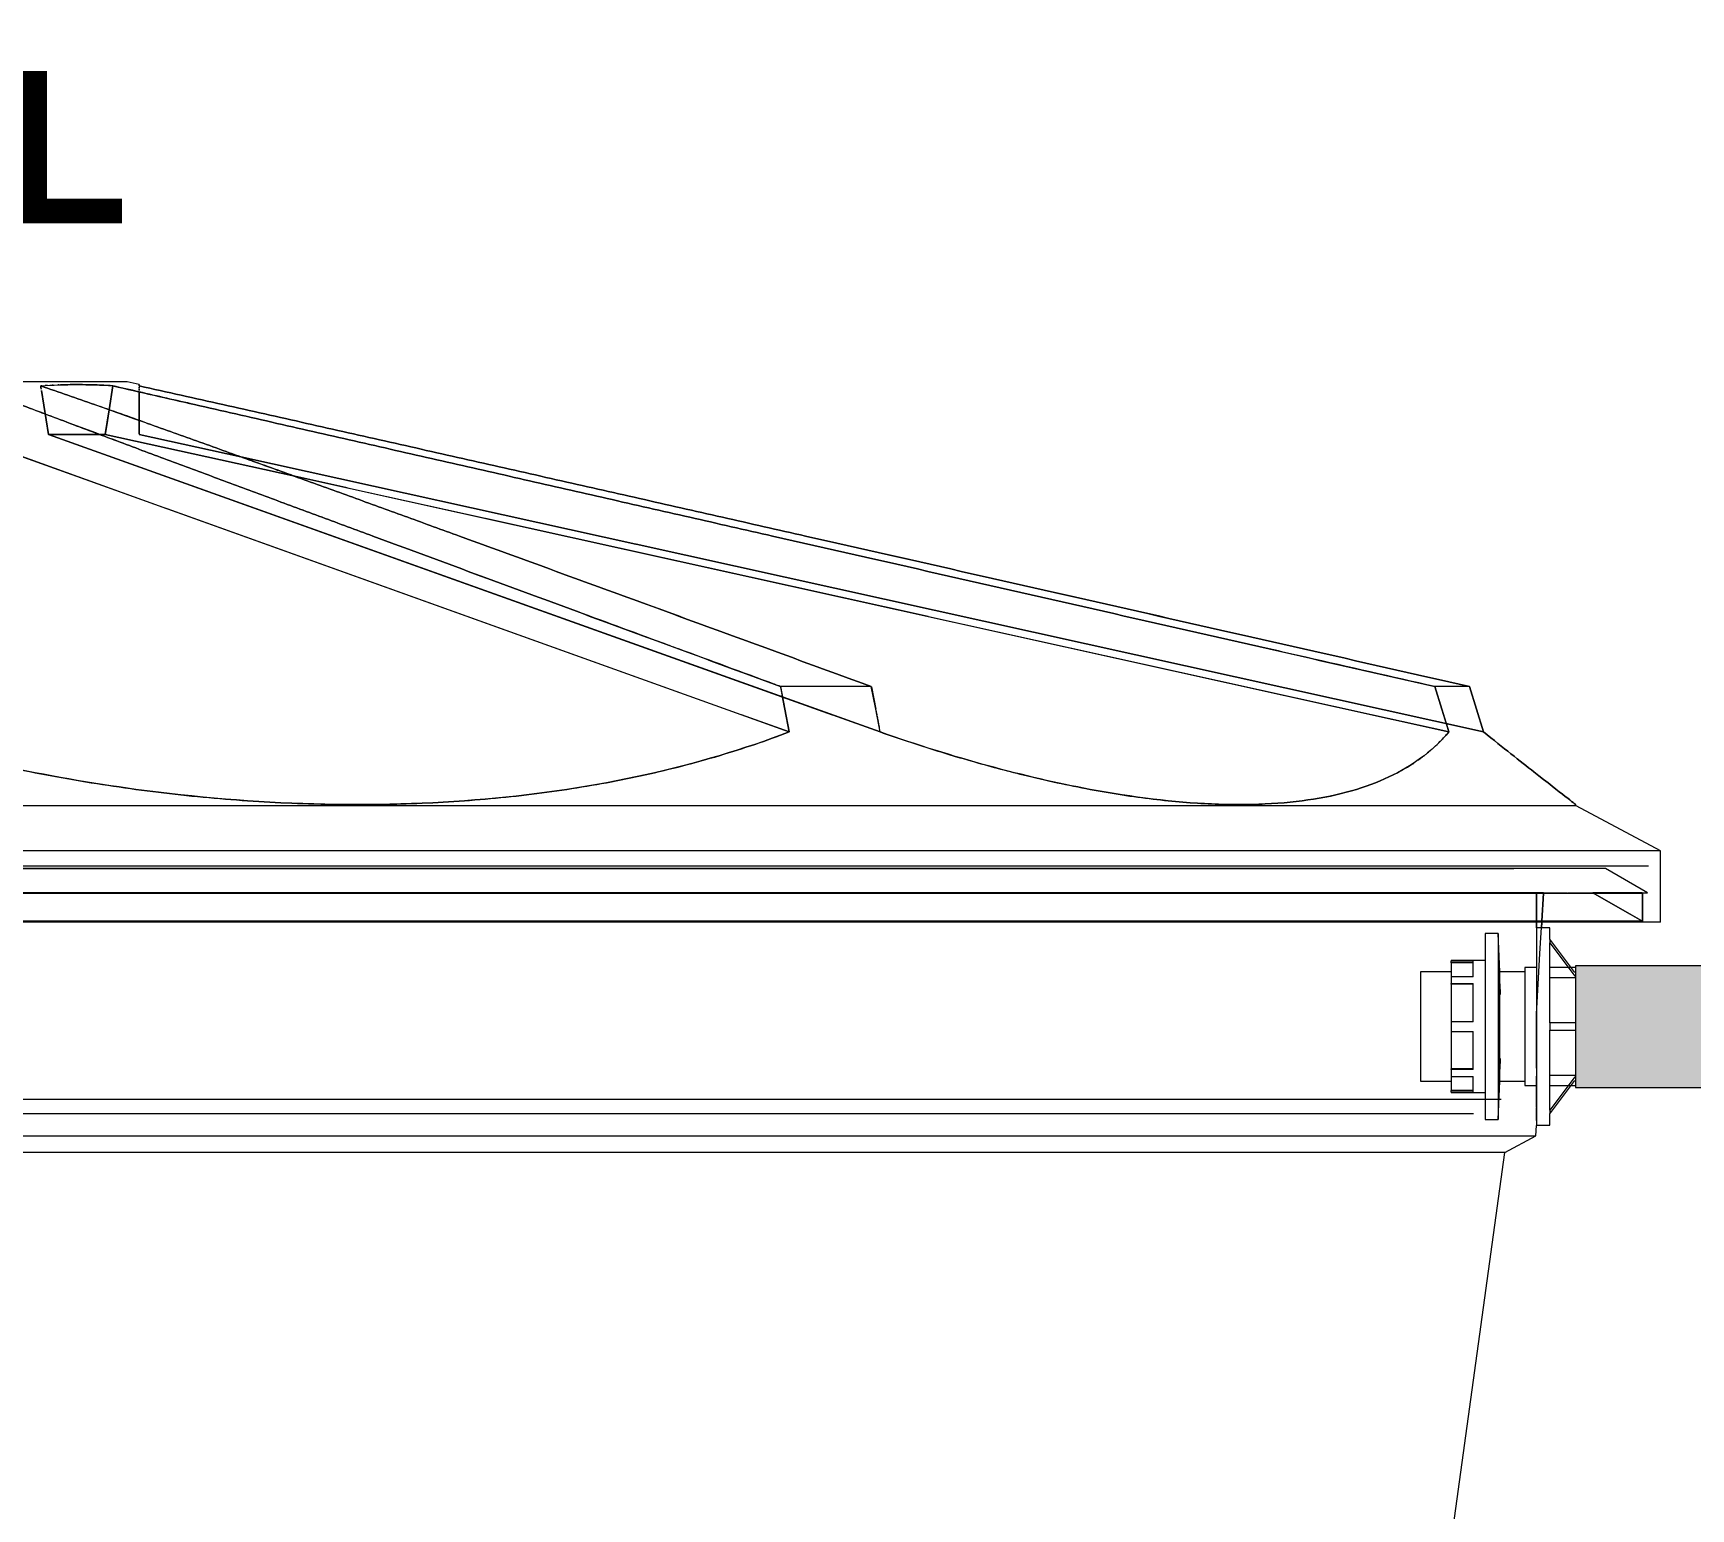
# Model space of a CAD drawing. Header units: metres. Extents: x -0.9 to 62, y -37.3 to 60.
# Drawn here: x 25.833 to 26.515, y 4.307 to 4.913 of the extents above; entities that cross this region are included whole.
import ezdxf

# ---------------------------------------------------------------- set-up
doc = ezdxf.new("R2010")
doc.units = ezdxf.units.M
for name, color, linetype, lineweight in [('G-ANNO-TEXT', 7, 'Continuous', 5), ('P-PIPE', 7, 'Continuous', 5), ('P-SANR-FIXT', 7, 'Continuous', 5)]:
    doc.layers.add(name, color=color, linetype=linetype, lineweight=lineweight)
doc.styles.add('Century Gothic_B_1', font='GOTHICB.TTF', dxfattribs={"height": 0.0625})

# ---------------------------------------------------------------- blocks, each defined once
blk = doc.blocks.new('Caixa d_água de polietileno 1000 a 5000 Litros - Fortlev - 1000 L-3723394-DD')
at = {"layer": 'P-SANR-FIXT', "color": 8, "true_color": 0x808080}
for p, q in [((44.21508, 4.77), (43.95651, 4.77)), ((44.17899, 4.77), (44.17811, 4.77)), ((44.17987, 4.77), (44.17943, 4.77)), ((44.18244, 4.77), (44.18074, 4.77)), ((44.18772, 4.77), (44.18286, 4.77)), ((44.19469, 4.77), (44.18811, 4.77)), ((44.19636, 4.77), (44.19503, 4.77)), ((44.19702, 4.77), (44.19669, 4.77)), ((44.19891, 4.77), (44.19766, 4.77)), ((44.19952, 4.77), (44.19921, 4.77)), ((44.20041, 4.77), (44.19982, 4.77)), ((44.20774, 4.75852), (44.2093, 4.76841)), ((44.21508, 4.77), (44.21284, 4.77)), ((44.22008, 4.76892), (44.21508, 4.77)), ((44.14625, 4.74846), (44.48736, 4.62611)), ((44.28403, 4.73122), (44.7587, 4.62611)), ((44.52117, 4.64478), (44.48388, 4.64478)), ((44.7672, 4.64478), (44.75296, 4.64478)), ((44.81111, 4.59567), (43.36048, 4.59567)), ((44.81111, 4.59567), (44.81093, 4.59625)), ((44.8458, 4.57723), (44.81111, 4.59567)), ((44.8458, 4.57723), (43.3258, 4.57723)), ((44.8458, 4.54785), (44.8458, 4.57723)), ((44.84045, 4.56), (44.82313, 4.57)), ((44.8458, 4.54785), (43.3258, 4.54785)), ((43.37704, 4.46), (44.79456, 4.46)), ((44.78168, 4.45319), (44.79456, 4.46)), ((44.79456, 4.46), (44.7948, 4.46431)), ((44.78168, 4.45319), (43.38991, 4.45319)), ((44.7443, 4.18104), (44.78168, 4.45319))]:
    blk.add_line(p, q, dxfattribs=at)
at = {"layer": 'P-SANR-FIXT', "color": 254, "true_color": 0xd2d2d2}
for p, q in [((44.17811, 4.77), (44.17647, 4.77)), ((44.17943, 4.77), (44.17899, 4.77)), ((44.17958, 4.76841), (44.17964, 4.76801)), ((44.17966, 4.76792), (44.1798, 4.76701)), ((44.18074, 4.77), (44.17987, 4.77)), ((44.17988, 4.76653), (44.18272, 4.74846)), ((44.18286, 4.77), (44.18244, 4.77)), ((44.18811, 4.77), (44.18772, 4.77)), ((44.19503, 4.77), (44.19469, 4.77)), ((44.19669, 4.77), (44.19636, 4.77)), ((44.19766, 4.77), (44.19702, 4.77)), ((44.19921, 4.77), (44.19891, 4.77)), ((44.19982, 4.77), (44.19952, 4.77)), ((44.20099, 4.77), (44.20041, 4.77)), ((44.21284, 4.77), (44.20267, 4.77)), ((44.22008, 4.76801), (44.22008, 4.76753)), ((44.22008, 4.76753), (44.22008, 4.76801)), ((44.22008, 4.76729), (44.22008, 4.76647)), ((44.22008, 4.76647), (44.22008, 4.76729)), ((44.22008, 4.76594), (44.22008, 4.75421)), ((44.22008, 4.75421), (44.22008, 4.76594)), ((44.20615, 4.74846), (44.20774, 4.75852)), ((44.52483, 4.62611), (44.18272, 4.74846)), ((44.18272, 4.74846), (44.20373, 4.74846)), ((44.20397, 4.74846), (44.20606, 4.74846)), ((44.20615, 4.74846), (44.28403, 4.73122)), ((44.42434, 4.70326), (44.26191, 4.73921)), ((44.26191, 4.73921), (44.42434, 4.70326)), ((44.77301, 4.62611), (44.42441, 4.70325)), ((44.42441, 4.70325), (44.77301, 4.62611)), ((44.81111, 4.59567), (44.81033, 4.59567)), ((44.72752, 4.57), (43.34846, 4.57)), ((44.72755, 4.5709), (43.40279, 4.5709)), ((44.72755, 4.5709), (43.40279, 4.5709)), ((44.82313, 4.57), (44.72765, 4.57)), ((44.8408, 4.5709), (44.72767, 4.5709)), ((44.8408, 4.5709), (44.72767, 4.5709)), ((44.1458, 4.5598), (44.72823, 4.5598)), ((44.72835, 4.5598), (44.83841, 4.5598)), ((44.83806, 4.56), (44.83982, 4.56)), ((44.83841, 4.54825), (44.83841, 4.5598)), ((44.83986, 4.56), (44.84045, 4.56)), ((44.72745, 4.54785), (43.33319, 4.54785)), ((44.72799, 4.54825), (44.1458, 4.54825)), ((44.75181, 4.54785), (44.72756, 4.54785)), ((44.79319, 4.54825), (44.72835, 4.54825)), ((44.8408, 4.54785), (44.75198, 4.54785)), ((44.8085, 4.54825), (44.79346, 4.54825)), ((44.7948, 4.54785), (44.7948, 4.50995)), ((44.7948, 4.54555), (44.7948, 4.54785)), ((44.79691, 4.54785), (44.79678, 4.54548)), ((44.79691, 4.54785), (44.79693, 4.54825)), ((44.8408, 4.54785), (44.79725, 4.54785)), ((44.82263, 4.54825), (44.80877, 4.54825)), ((44.83327, 4.54825), (44.8228, 4.54825)), ((44.83841, 4.54825), (44.83342, 4.54825)), ((44.8458, 4.54785), (44.84105, 4.54785)), ((44.78021, 4.47503), (43.39139, 4.47503)), ((44.77379, 4.47503), (44.10894, 4.47503)), ((44.78021, 4.47503), (44.77954, 4.47503)), ((44.7689, 4.46905), (43.65327, 4.46905)), ((44.7689, 4.46905), (43.65327, 4.46905))]:
    blk.add_line(p, q, dxfattribs=at)
at = {"layer": 'P-SANR-FIXT', "color": 7, "true_color": 0xefefef}
for p, q in [((44.17964, 4.76801), (44.17958, 4.76841)), ((44.1798, 4.76701), (44.17966, 4.76792)), ((44.18272, 4.74846), (44.17988, 4.76653)), ((44.2093, 4.76841), (44.20774, 4.75852)), ((44.22008, 4.75406), (44.22008, 4.75215)), ((44.22008, 4.75215), (44.22008, 4.75406)), ((44.23151, 4.71788), (44.14625, 4.74846)), ((44.18272, 4.74846), (44.50512, 4.63316)), ((44.22008, 4.75194), (44.22008, 4.74859)), ((44.22008, 4.74859), (44.22008, 4.75194)), ((44.26191, 4.73921), (44.22008, 4.74846)), ((44.22008, 4.74846), (44.26191, 4.73921)), ((44.30562, 4.72644), (44.28403, 4.73122)), ((44.4677, 4.63316), (44.23153, 4.71787)), ((44.5212, 4.64462), (44.523, 4.63544)), ((44.48562, 4.63544), (44.48468, 4.64047)), ((44.48736, 4.62611), (44.46774, 4.63314)), ((44.48736, 4.62611), (44.48562, 4.63544)), ((44.50516, 4.63314), (44.52483, 4.62611)), ((44.52307, 4.63513), (44.52345, 4.63316)), ((44.5235, 4.63291), (44.5237, 4.63187)), ((44.52375, 4.63164), (44.52396, 4.63054)), ((44.52403, 4.63022), (44.52418, 4.62946)), ((44.52418, 4.62945), (44.52433, 4.62866)), ((44.52438, 4.62842), (44.52445, 4.62807)), ((44.20395, 4.59567), (43.85969, 4.59567)), ((44.66123, 4.59567), (44.20403, 4.59567)), ((44.67257, 4.59567), (44.66123, 4.59567)), ((44.7864, 4.59567), (44.67276, 4.59567)), ((44.80956, 4.59567), (44.7864, 4.59567)), ((44.40939, 4.57723), (43.53178, 4.57723)), ((44.8458, 4.57723), (44.40939, 4.57723)), ((43.38761, 4.57), (44.53475, 4.57)), ((43.38761, 4.57), (44.53475, 4.57)), ((44.53488, 4.57), (44.72763, 4.57)), ((44.53488, 4.57), (44.72763, 4.57)), ((44.72774, 4.57), (44.78398, 4.57)), ((44.72774, 4.57), (44.78398, 4.57)), ((44.78403, 4.57), (44.78548, 4.57)), ((44.78403, 4.57), (44.78548, 4.57)), ((44.81683, 4.57), (44.78562, 4.57)), ((44.82313, 4.57), (44.81683, 4.57)), ((44.1458, 4.56), (44.58977, 4.56)), ((44.18727, 4.56), (44.1458, 4.56)), ((44.22823, 4.56), (44.18727, 4.56)), ((44.26903, 4.56), (44.2284, 4.56)), ((44.58959, 4.56), (44.26903, 4.56)), ((44.67125, 4.56), (44.58966, 4.56)), ((44.58985, 4.56), (44.72758, 4.56)), ((44.72761, 4.56), (44.67139, 4.56)), ((44.7277, 4.56), (44.80753, 4.56)), ((44.76433, 4.56), (44.72773, 4.56)), ((44.79759, 4.56), (44.76451, 4.56)), ((44.79693, 4.54825), (44.79758, 4.5598)), ((44.79773, 4.56), (44.80753, 4.56)), ((44.80783, 4.56), (44.81742, 4.56)), ((44.80783, 4.56), (44.81742, 4.56)), ((44.81759, 4.56), (44.818, 4.56)), ((44.81759, 4.56), (44.818, 4.56)), ((44.818, 4.56), (44.82711, 4.56)), ((44.82711, 4.56), (44.818, 4.56)), ((44.82727, 4.56), (44.83806, 4.56)), ((44.83806, 4.56), (44.82727, 4.56)), ((44.83806, 4.56), (44.83982, 4.56)), ((44.83986, 4.56), (44.84045, 4.56)), ((44.79257, 4.54785), (44.7845, 4.54785)), ((44.79512, 4.54785), (44.79266, 4.54785)), ((44.7948, 4.54825), (44.7948, 4.54785)), ((44.7948, 4.54785), (44.7948, 4.54825)), ((44.79693, 4.54825), (44.79691, 4.54785)), ((44.84105, 4.54785), (44.79719, 4.54785)), ((44.80867, 4.54825), (44.80418, 4.54825)), ((44.82136, 4.54825), (44.81692, 4.54825)), ((44.83048, 4.54825), (44.82698, 4.54825)), ((44.8368, 4.54825), (44.83412, 4.54825)), ((44.76785, 4.46), (44.79456, 4.46)), ((44.76831, 4.45319), (44.76691, 4.45319)), ((44.78019, 4.45319), (44.76831, 4.45319)), ((44.78168, 4.45319), (44.78019, 4.45319))]:
    blk.add_line(p, q, dxfattribs=at)
at = {"layer": 'P-SANR-FIXT', "color": 7, "true_color": 0xf9f9f9}
for p, q in [((44.20702, 4.75398), (44.20615, 4.74846)), ((44.20774, 4.75852), (44.20706, 4.75421)), ((44.20373, 4.74846), (44.18272, 4.74846)), ((44.20606, 4.74846), (44.20397, 4.74846)), ((44.28403, 4.73122), (44.20615, 4.74846)), ((44.36242, 4.71386), (44.30581, 4.72639)), ((44.54459, 4.67352), (44.36249, 4.71384)), ((44.61718, 4.65744), (44.54464, 4.67351)), ((44.72686, 4.63316), (44.61728, 4.65742)), ((44.7672, 4.64478), (44.75296, 4.64478)), ((44.7587, 4.62611), (44.72692, 4.63314)), ((44.72752, 4.57), (43.81818, 4.57)), ((44.78398, 4.57), (44.72765, 4.57)), ((44.78562, 4.57), (44.784, 4.57)), ((44.785, 4.56), (44.79492, 4.56)), ((44.78573, 4.56), (44.78501, 4.56)), ((44.79287, 4.56), (44.78573, 4.56)), ((44.79509, 4.56), (44.79287, 4.56)), ((44.7948, 4.56), (44.79759, 4.56)), ((44.79759, 4.56), (44.7948, 4.56)), ((44.7948, 4.5598), (44.7948, 4.54825)), ((44.7948, 4.54825), (44.7948, 4.5598)), ((44.79758, 4.5598), (44.79693, 4.54825)), ((44.83841, 4.5598), (44.83841, 4.54825)), ((44.177, 4.54785), (44.1458, 4.54785)), ((44.19242, 4.54785), (44.17722, 4.54785)), ((44.32909, 4.54785), (44.19242, 4.54785)), ((44.4258, 4.54785), (44.32909, 4.54785)), ((44.4931, 4.54785), (44.42607, 4.54785)), ((44.63983, 4.54785), (44.49323, 4.54785)), ((44.67121, 4.54785), (44.63993, 4.54785)), ((44.72579, 4.54785), (44.6714, 4.54785)), ((44.72744, 4.54785), (44.72579, 4.54785)), ((44.78414, 4.54785), (44.72757, 4.54785)), ((44.7845, 4.54785), (44.78417, 4.54785)), ((44.79234, 4.54785), (44.78459, 4.54785)), ((44.79238, 4.54825), (44.7887, 4.54825)), ((44.79497, 4.54785), (44.79243, 4.54785)), ((44.79358, 4.54825), (44.79266, 4.54825)), ((44.79725, 4.54785), (44.79512, 4.54785)), ((44.80418, 4.54825), (44.79724, 4.54825)), ((44.81692, 4.54825), (44.8089, 4.54825)), ((44.82205, 4.54825), (44.82136, 4.54825)), ((44.82698, 4.54825), (44.82223, 4.54825)), ((44.83239, 4.54825), (44.83048, 4.54825)), ((44.83358, 4.54825), (44.83252, 4.54825)), ((44.83412, 4.54825), (44.83358, 4.54825)), ((44.83841, 4.54825), (44.8368, 4.54825)), ((44.83841, 4.54825), (44.83811, 4.54842)), ((44.13233, 4.46), (44.31415, 4.46)), ((44.31416, 4.46), (44.39927, 4.46)), ((44.3995, 4.46), (44.44008, 4.46)), ((44.44018, 4.46), (44.61867, 4.46)), ((44.61867, 4.46), (44.76137, 4.46)), ((44.76163, 4.46), (44.76624, 4.46)), ((44.76639, 4.46), (44.76785, 4.46)), ((44.22156, 4.45319), (44.13131, 4.45319)), ((44.39358, 4.45319), (44.22181, 4.45319)), ((44.74475, 4.45319), (44.39358, 4.45319)), ((44.7652, 4.45319), (44.74475, 4.45319)), ((44.76683, 4.45319), (44.76545, 4.45319))]:
    blk.add_line(p, q, dxfattribs=at)
at = {"layer": 'P-SANR-FIXT', "color": 7, "true_color": 0xfcfcfc}
for p, q in [((44.48419, 4.64313), (44.48388, 4.64478)), ((44.49029, 4.64478), (44.48388, 4.64478)), ((44.48434, 4.64232), (44.48422, 4.64297)), ((44.49327, 4.64478), (44.49051, 4.64478)), ((44.50252, 4.64478), (44.49355, 4.64478)), ((44.52075, 4.64478), (44.50275, 4.64478)), ((44.52117, 4.64478), (44.52077, 4.64478)), ((44.48447, 4.64161), (44.48439, 4.64204)), ((44.48458, 4.64104), (44.4845, 4.64144)), ((44.1458, 4.56), (44.22821, 4.56)), ((44.18725, 4.56), (44.1458, 4.56)), ((44.2282, 4.56), (44.18727, 4.56)), ((44.22838, 4.56), (44.23106, 4.56)), ((44.26675, 4.56), (44.2284, 4.56)), ((44.23106, 4.56), (44.26677, 4.56)), ((44.26901, 4.56), (44.26698, 4.56)), ((44.267, 4.56), (44.27301, 4.56)), ((44.30596, 4.56), (44.26903, 4.56)), ((44.27301, 4.56), (44.30599, 4.56)), ((44.30902, 4.56), (44.30599, 4.56)), ((44.30603, 4.56), (44.31432, 4.56)), ((44.34827, 4.56), (44.30905, 4.56)), ((44.31432, 4.56), (44.35484, 4.56)), ((44.38663, 4.56), (44.3483, 4.56)), ((44.35484, 4.56), (44.39444, 4.56)), ((44.42396, 4.56), (44.38665, 4.56)), ((44.39444, 4.56), (44.47014, 4.56)), ((44.46013, 4.56), (44.42398, 4.56)), ((44.49503, 4.56), (44.46015, 4.56)), ((44.47033, 4.56), (44.58976, 4.56)), ((44.52853, 4.56), (44.49505, 4.56)), ((44.56052, 4.56), (44.52854, 4.56)), ((44.58958, 4.56), (44.56053, 4.56)), ((44.59088, 4.56), (44.58965, 4.56)), ((44.58983, 4.56), (44.66249, 4.56)), ((44.61952, 4.56), (44.59089, 4.56)), ((44.64634, 4.56), (44.61953, 4.56)), ((44.67125, 4.56), (44.64635, 4.56)), ((44.66249, 4.56), (44.67147, 4.56)), ((44.68873, 4.56), (44.67139, 4.56)), ((44.67161, 4.56), (44.68855, 4.56)), ((44.68875, 4.56), (44.71178, 4.56)), ((44.69415, 4.56), (44.68891, 4.56)), ((44.71498, 4.56), (44.69416, 4.56)), ((44.71178, 4.56), (44.72758, 4.56)), ((44.7276, 4.56), (44.71498, 4.56)), ((44.72769, 4.56), (44.76138, 4.56)), ((44.73366, 4.56), (44.72772, 4.56)), ((44.75013, 4.56), (44.73366, 4.56)), ((44.7613, 4.56), (44.75013, 4.56)), ((44.76433, 4.56), (44.76136, 4.56)), ((44.76145, 4.56), (44.76457, 4.56)), ((44.77621, 4.56), (44.76451, 4.56)), ((44.76473, 4.56), (44.77921, 4.56)), ((44.77918, 4.56), (44.77621, 4.56)), ((44.78471, 4.56), (44.77923, 4.56)), ((44.77925, 4.56), (44.78401, 4.56)), ((44.78401, 4.56), (44.78463, 4.56)), ((44.79492, 4.56), (44.79773, 4.56)), ((44.79759, 4.56), (44.79509, 4.56)), ((44.80369, 4.5598), (44.80632, 4.5598)), ((44.8065, 4.5598), (44.81032, 4.5598)), ((44.81654, 4.5598), (44.82154, 4.5598)), ((44.82671, 4.5598), (44.83051, 4.5598)), ((44.83419, 4.5598), (44.83669, 4.5598)), ((44.17698, 4.54785), (43.99462, 4.54785)), ((44.2748, 4.54785), (44.1772, 4.54785)), ((44.21185, 4.54825), (44.19159, 4.54825)), ((44.25652, 4.54825), (44.23616, 4.54825)), ((44.32065, 4.54785), (44.2748, 4.54785)), ((44.30045, 4.54825), (44.28064, 4.54825)), ((44.42583, 4.54785), (44.32065, 4.54785)), ((44.34514, 4.54825), (44.32442, 4.54825)), ((44.38824, 4.54825), (44.36733, 4.54825)), ((44.426, 4.54825), (44.40886, 4.54825)), ((44.42811, 4.54825), (44.42602, 4.54825)), ((44.49303, 4.54785), (44.4261, 4.54785)), ((44.46833, 4.54825), (44.44993, 4.54825)), ((44.49318, 4.54825), (44.48932, 4.54825)), ((44.63981, 4.54785), (44.49316, 4.54785)), ((44.5071, 4.54825), (44.49338, 4.54825)), ((44.5443, 4.54825), (44.52737, 4.54825)), ((44.57984, 4.54825), (44.56381, 4.54825)), ((44.61345, 4.54825), (44.59816, 4.54825)), ((44.64003, 4.54825), (44.63091, 4.54825)), ((44.67121, 4.54785), (44.63992, 4.54785)), ((44.64486, 4.54825), (44.64015, 4.54825)), ((44.67483, 4.54825), (44.66073, 4.54825)), ((44.69972, 4.54785), (44.67139, 4.54785)), ((44.70233, 4.54825), (44.69095, 4.54825)), ((44.78421, 4.54785), (44.69985, 4.54785)), ((44.72721, 4.54825), (44.71602, 4.54825)), ((44.74353, 4.54825), (44.74172, 4.54825)), ((44.75052, 4.54825), (44.7438, 4.54825)), ((44.77088, 4.54825), (44.76374, 4.54825)), ((44.78459, 4.54785), (44.78424, 4.54785)), ((44.7887, 4.54825), (44.7845, 4.54825)), ((44.79509, 4.54825), (44.79358, 4.54825)), ((44.79719, 4.54785), (44.79497, 4.54785))]:
    blk.add_line(p, q, dxfattribs=at)
at = {"layer": 'P-SANR-FIXT', "color": 7, "true_color": 0xfefefe}
for p, q in [((44.1757, 4.5598), (44.18694, 4.5598)), ((44.18734, 4.5598), (44.18994, 4.5598)), ((44.18994, 4.5598), (44.20401, 4.5598)), ((44.20401, 4.5598), (44.22823, 4.5598)), ((44.22848, 4.5598), (44.2668, 4.5598)), ((44.26684, 4.5598), (44.27482, 4.5598)), ((44.27482, 4.5598), (44.27813, 4.5598)), ((44.27813, 4.5598), (44.30902, 4.5598)), ((44.30911, 4.5598), (44.3142, 4.5598)), ((44.31446, 4.5598), (44.31959, 4.5598)), ((44.31959, 4.5598), (44.32187, 4.5598)), ((44.32187, 4.5598), (44.34831, 4.5598)), ((44.3484, 4.5598), (44.35341, 4.5598)), ((44.35341, 4.5598), (44.36562, 4.5598)), ((44.36562, 4.5598), (44.38671, 4.5598)), ((44.38679, 4.5598), (44.39166, 4.5598)), ((44.39166, 4.5598), (44.39508, 4.5598)), ((44.39533, 4.5598), (44.4066, 4.5598)), ((44.4066, 4.5598), (44.42407, 4.5598)), ((44.42415, 4.5598), (44.43325, 4.5598)), ((44.43339, 4.5598), (44.44198, 4.5598)), ((44.44198, 4.5598), (44.44728, 4.5598)), ((44.44728, 4.5598), (44.46027, 4.5598)), ((44.46035, 4.5598), (44.47019, 4.5598)), ((44.47019, 4.5598), (44.47429, 4.5598)), ((44.47454, 4.5598), (44.48664, 4.5598)), ((44.48664, 4.5598), (44.49518, 4.5598)), ((44.49526, 4.5598), (44.5073, 4.5598)), ((44.50757, 4.5598), (44.51765, 4.5598)), ((44.51765, 4.5598), (44.52454, 4.5598)), ((44.52454, 4.5598), (44.52868, 4.5598)), ((44.52875, 4.5598), (44.54314, 4.5598)), ((44.54314, 4.5598), (44.56065, 4.5598)), ((44.56072, 4.5598), (44.58029, 4.5598)), ((44.58029, 4.5598), (44.58736, 4.5598)), ((44.58736, 4.5598), (44.58969, 4.5598)), ((44.58997, 4.5598), (44.59537, 4.5598)), ((44.59537, 4.5598), (44.61279, 4.5598)), ((44.61279, 4.5598), (44.61947, 4.5598)), ((44.61966, 4.5598), (44.62806, 4.5598)), ((44.62806, 4.5598), (44.64486, 4.5598)), ((44.64486, 4.5598), (44.6464, 4.5598)), ((44.64646, 4.5598), (44.65875, 4.5598)), ((44.65875, 4.5598), (44.6714, 4.5598)), ((44.67158, 4.5598), (44.67366, 4.5598)), ((44.67366, 4.5598), (44.68641, 4.5598)), ((44.68641, 4.5598), (44.68871, 4.5598)), ((44.68899, 4.5598), (44.69438, 4.5598)), ((44.69442, 4.5598), (44.70166, 4.5598)), ((44.70166, 4.5598), (44.70509, 4.5598)), ((44.70509, 4.5598), (44.71189, 4.5598)), ((44.71231, 4.5598), (44.71522, 4.5598)), ((44.71526, 4.5598), (44.72745, 4.5598)), ((44.72757, 4.5598), (44.72941, 4.5598)), ((44.7297, 4.5598), (44.73373, 4.5598)), ((44.73386, 4.5598), (44.73726, 4.5598)), ((44.73752, 4.5598), (44.75018, 4.5598)), ((44.75021, 4.5598), (44.75983, 4.5598)), ((44.75996, 4.5598), (44.76458, 4.5598)), ((44.76461, 4.5598), (44.77128, 4.5598)), ((44.77149, 4.5598), (44.78433, 4.5598)), ((44.78457, 4.5598), (44.78492, 4.5598)), ((44.7887, 4.5598), (44.79266, 4.5598)), ((44.7951, 4.5598), (44.79664, 4.5598)), ((44.79711, 4.5598), (44.79787, 4.5598))]:
    blk.add_line(p, q, dxfattribs=at)
at = {"layer": 'P-SANR-FIXT', "color": 7, "true_color": 0xfdfdfd}
for p, q in [((44.78512, 4.5598), (44.78588, 4.5598)), ((44.7859, 4.5598), (44.7887, 4.5598)), ((44.79266, 4.5598), (44.79309, 4.5598)), ((44.79314, 4.5598), (44.7951, 4.5598)), ((44.79787, 4.5598), (44.80369, 4.5598)), ((44.81032, 4.5598), (44.81366, 4.5598)), ((44.81393, 4.5598), (44.81654, 4.5598)), ((44.82154, 4.5598), (44.82671, 4.5598)), ((44.83051, 4.5598), (44.83419, 4.5598)), ((44.83669, 4.5598), (44.83774, 4.5598)), ((44.83789, 4.5598), (44.83815, 4.5598)), ((44.18622, 4.54825), (44.16783, 4.54825)), ((44.19159, 4.54825), (44.18642, 4.54825)), ((44.23616, 4.54825), (44.21185, 4.54825)), ((44.26663, 4.54825), (44.25652, 4.54825)), ((44.28064, 4.54825), (44.26684, 4.54825)), ((44.32442, 4.54825), (44.30045, 4.54825)), ((44.36733, 4.54825), (44.34514, 4.54825)), ((44.40886, 4.54825), (44.38824, 4.54825)), ((44.44993, 4.54825), (44.42811, 4.54825)), ((44.48932, 4.54825), (44.46833, 4.54825)), ((44.52737, 4.54825), (44.5071, 4.54825)), ((44.56381, 4.54825), (44.5443, 4.54825)), ((44.58969, 4.54825), (44.57984, 4.54825)), ((44.59816, 4.54825), (44.58997, 4.54825)), ((44.61944, 4.54825), (44.61345, 4.54825)), ((44.63091, 4.54825), (44.61966, 4.54825)), ((44.66073, 4.54825), (44.64486, 4.54825)), ((44.69095, 4.54825), (44.67483, 4.54825)), ((44.71602, 4.54825), (44.70233, 4.54825)), ((44.74172, 4.54825), (44.72757, 4.54825)), ((44.75145, 4.54825), (44.75052, 4.54825)), ((44.76374, 4.54825), (44.7515, 4.54825)), ((44.78417, 4.54825), (44.77088, 4.54825)), ((44.7845, 4.54825), (44.78417, 4.54825)), ((44.79724, 4.54825), (44.79509, 4.54825))]:
    blk.add_line(p, q, dxfattribs=at)
at = {"layer": 'P-SANR-FIXT', "color": 8, "true_color": 0x808080, "flags": 128}
for points in [[(44.48388, 4.64478), (44.48562, 4.63544), (44.48736, 4.62611)], [(44.52483, 4.62611), (44.523, 4.63544), (44.52117, 4.64478)], [(44.75296, 4.64478), (44.75583, 4.63544), (44.7587, 4.62611)], [(44.77301, 4.62611), (44.77011, 4.63544), (44.7672, 4.64478)], [(44.7948, 4.50995), (44.79619, 4.53498), (44.79691, 4.54785)]]:
    blk.add_lwpolyline(points, dxfattribs=at)
at = {"layer": 'P-SANR-FIXT', "color": 7, "true_color": 0xf9f9f9, "flags": 128}
for points in [[(44.75865, 4.62624), (44.75583, 4.63544), (44.75296, 4.64478)], [(44.83806, 4.56), (44.83824, 4.5599), (44.83841, 4.5598)]]:
    blk.add_lwpolyline(points, dxfattribs=at)
at = {"layer": 'P-SANR-FIXT', "color": 254, "true_color": 0xd2d2d2, "flags": 128}
for points in [[(44.7672, 4.64478), (44.77011, 4.63544), (44.77301, 4.62611)], [(44.83841, 4.5598), (44.83824, 4.5599), (44.83806, 4.56)]]:
    blk.add_lwpolyline(points, dxfattribs=at)
at = {"layer": 'P-SANR-FIXT', "color": 7, "true_color": 0xefefef, "flags": 128}
for points in [[(44.83811, 4.54842), (44.8282, 4.55413), (44.818, 4.56)], [(44.818, 4.56), (44.8282, 4.55413), (44.83841, 4.54825)]]:
    blk.add_lwpolyline(points, dxfattribs=at)
at = {"layer": 'P-SANR-FIXT', "color": 7, "true_color": 0xefefef}
for points, knots in [([(44.18121, 4.75691), (44.17786, 4.75818), (44.16774, 4.76201), (44.15784, 4.76584), (44.15134, 4.76841)], [0.90675232, 0.90675232, 0.90675232, 0.90675232, 0.9375, 1, 1, 1, 1]), ([(44.17958, 4.76841), (44.18708, 4.76584), (44.20068, 4.76111), (44.214, 4.75638), (44.22007, 4.75421)], [0, 0, 0, 0, 0.0625, 0.1151704, 0.1151704, 0.1151704, 0.1151704]), ([(44.27656, 4.73392), (44.27678, 4.73384), (44.28055, 4.73248), (44.29146, 4.72854), (44.30213, 4.72467), (44.30923, 4.7221)], [0.27936414, 0.27936414, 0.27936414, 0.27936414, 0.28125, 0.3125, 0.375, 0.375, 0.375, 0.375]), ([(44.30923, 4.7221), (44.31633, 4.71952), (44.3305, 4.71437), (44.35885, 4.70406), (44.38006, 4.69633), (44.39419, 4.69118)], [0.375, 0.375, 0.375, 0.375, 0.4375, 0.5, 0.625, 0.625, 0.625, 0.625]), ([(44.73584, 4.60848), (44.73816, 4.60964), (44.74102, 4.61123), (44.7437, 4.61295), (44.7443, 4.61334)], [0.81818182, 0.81818182, 0.81818182, 0.81818182, 0.86363636, 0.87673696, 0.87673696, 0.87673696, 0.87673696]), ([(44.7948, 4.47202), (44.7948, 4.47258), (44.7948, 4.47377), (44.7948, 4.47571), (44.7948, 4.47776), (44.7948, 4.47945), (44.7948, 4.48045), (44.7948, 4.48073)], [0.3333333, 0.3333333, 0.3333333, 0.3333333, 0.375, 0.4166667, 0.4583333, 0.5, 0.516031, 0.516031, 0.516031, 0.516031]), ([(44.7948, 4.46641), (44.7948, 4.46673), (44.7948, 4.46747), (44.7948, 4.46882), (44.7948, 4.4701), (44.7948, 4.47108), (44.7948, 4.47153), (44.7948, 4.4717)], [0.1666667, 0.1666667, 0.1666667, 0.1666667, 0.2083333, 0.25, 0.2916667, 0.3125, 0.3256334, 0.3256334, 0.3256334, 0.3256334])]:
    blk.add_open_spline(points, degree=3, knots=knots, dxfattribs=at)
at = {"layer": 'P-SANR-FIXT', "color": 8, "true_color": 0x808080}
for points, knots in [([(44.15134, 4.76841), (44.15784, 4.76584), (44.17112, 4.76071), (44.19161, 4.753), (44.20877, 4.74656), (44.22249, 4.74141), (44.23286, 4.73755), (44.24327, 4.73369), (44.2571, 4.72854), (44.27444, 4.7221), (44.29532, 4.71437), (44.33707, 4.69891), (44.38597, 4.68087), (44.44189, 4.66025), (44.4699, 4.64994), (44.48388, 4.64478)], [0, 0, 0, 0, 0.0625, 0.125, 0.1875, 0.21875, 0.25, 0.28125, 0.3125, 0.375, 0.4375, 0.5, 0.75, 0.875, 1, 1, 1, 1]), ([(44.52117, 4.64478), (44.50706, 4.64994), (44.47889, 4.66025), (44.43656, 4.67572), (44.39419, 4.69118), (44.35885, 4.70406), (44.3305, 4.71437), (44.30924, 4.7221), (44.29146, 4.72854), (44.2772, 4.73369), (44.26653, 4.73755), (44.25582, 4.74141), (44.24144, 4.74656), (44.22348, 4.753), (44.20185, 4.76071), (44.18708, 4.76584), (44.17958, 4.76841)], [0, 0, 0, 0, 0.125, 0.25, 0.375, 0.5, 0.5625, 0.625, 0.6875, 0.71875, 0.75, 0.78125, 0.8125, 0.875, 0.9375, 1, 1, 1, 1]), ([(44.2093, 4.76841), (44.22043, 4.76584), (44.24284, 4.76071), (44.2767, 4.753), (44.30496, 4.74656), (44.32757, 4.74141), (44.34456, 4.73755), (44.36156, 4.73369), (44.38421, 4.72854), (44.41253, 4.7221), (44.44655, 4.71437), (44.51459, 4.69891), (44.59403, 4.68087), (44.68484, 4.66025), (44.73026, 4.64994), (44.75296, 4.64478)], [0, 0, 0, 0, 0.0625, 0.125, 0.1875, 0.21875, 0.25, 0.28125, 0.3125, 0.375, 0.4375, 0.5, 0.75, 0.875, 1, 1, 1, 1]), ([(44.7672, 4.64478), (44.74445, 4.64994), (44.69897, 4.66025), (44.63072, 4.67572), (44.56245, 4.69118), (44.50555, 4.70406), (44.45999, 4.71437), (44.42583, 4.7221), (44.39733, 4.72854), (44.37452, 4.73369), (44.35742, 4.73755), (44.3403, 4.74141), (44.31745, 4.74656), (44.28888, 4.753), (44.25457, 4.76071), (44.2316, 4.76584), (44.22008, 4.76841)], [0, 0, 0, 0, 0.125, 0.25, 0.375, 0.5, 0.5625, 0.625, 0.6875, 0.71875, 0.75, 0.78125, 0.8125, 0.875, 0.9375, 1, 1, 1, 1]), ([(44.48736, 4.62611), (44.46887, 4.61899), (44.42926, 4.60721), (44.36321, 4.59717), (44.29236, 4.59515), (44.22496, 4.6007), (44.16338, 4.61148), (44.12694, 4.62077), (44.10896, 4.62611)], [0, 0, 0, 0, 0.181818, 0.363636, 0.545455, 0.727273, 0.863636, 1, 1, 1, 1]), ([(44.7587, 4.62611), (44.75275, 4.61899), (44.73751, 4.60721), (44.70466, 4.59717), (44.66249, 4.59515), (44.6164, 4.6007), (44.56983, 4.61148), (44.54006, 4.62077), (44.52483, 4.62611)], [0, 0, 0, 0, 0.181818, 0.363636, 0.545455, 0.727273, 0.863636, 1, 1, 1, 1]), ([(44.81093, 4.59625), (44.81093, 4.59625), (44.808, 4.59851), (44.79721, 4.60691), (44.78458, 4.61687), (44.77706, 4.62286), (44.77301, 4.62611)], [0, 0, 0, 0, 0.333333, 0.666667, 0.833333, 1, 1, 1, 1]), ([(44.7948, 4.50995), (44.7948, 4.5063), (44.7948, 4.50097), (44.7948, 4.49496), (44.7948, 4.4916), (44.7948, 4.48915), (44.7948, 4.48674), (44.7948, 4.48437), (44.7948, 4.48208), (44.7948, 4.47988), (44.7948, 4.47776), (44.7948, 4.47571), (44.7948, 4.47376), (44.7948, 4.47199), (44.7948, 4.47068), (44.7948, 4.46995), (44.7948, 4.46974)], [0, 0, 0, 0, 0.1666667, 0.25, 0.2916667, 0.3333333, 0.375, 0.4166667, 0.4583333, 0.5, 0.5416667, 0.5833333, 0.625, 0.6666667, 0.7083333, 0.7252015, 0.7252015, 0.7252015, 0.7252015]), ([(44.7948, 4.4691), (44.7948, 4.46902), (44.7948, 4.46845), (44.7948, 4.46747), (44.7948, 4.46673), (44.7948, 4.46641)], [0.74286169, 0.74286169, 0.74286169, 0.74286169, 0.75, 0.79166667, 0.83333333, 0.83333333, 0.83333333, 0.83333333])]:
    blk.add_open_spline(points, degree=3, knots=knots, dxfattribs=at)
for points in [[(44.17958, 4.76841), (44.18454, 4.76875), (44.19446, 4.76909), (44.20435, 4.76875), (44.2093, 4.76841)], [(44.22008, 4.76892), (44.22008, 4.76892), (44.22008, 4.76883), (44.22008, 4.76858), (44.22008, 4.76841)], [(44.22008, 4.76841), (44.22008, 4.76858), (44.22008, 4.76883), (44.22008, 4.76892), (44.22008, 4.76892)], [(44.80983, 4.59709), (44.81056, 4.59653), (44.81093, 4.59625), (44.81093, 4.59625)], [(44.7948, 4.46462), (44.7948, 4.46445), (44.7948, 4.46435), (44.7948, 4.46431)]]:
    blk.add_open_spline(points, degree=3, dxfattribs=at)
at = {"layer": 'P-SANR-FIXT', "color": 7, "true_color": 0xefefef}
for points in [[(44.18004, 4.76844), (44.17989, 4.76843), (44.17973, 4.76842), (44.17958, 4.76841)], [(44.18237, 4.76858), (44.18206, 4.76857), (44.18175, 4.76855), (44.18144, 4.76853)], [(44.18469, 4.7687), (44.18453, 4.76869), (44.18438, 4.76869), (44.18422, 4.76868)], [(44.18701, 4.76879), (44.18686, 4.76879), (44.1867, 4.76878), (44.18655, 4.76878)], [(44.19213, 4.76891), (44.19197, 4.76891), (44.19182, 4.76891), (44.19166, 4.7689)], [(44.19955, 4.76886), (44.1994, 4.76886), (44.19924, 4.76887), (44.19909, 4.76887)], [(44.20234, 4.76878), (44.20218, 4.76878), (44.20203, 4.76879), (44.20187, 4.76879)], [(44.20465, 4.76868), (44.2045, 4.76869), (44.20435, 4.76869), (44.20419, 4.7687)], [(44.20744, 4.76853), (44.20713, 4.76855), (44.20682, 4.76857), (44.20651, 4.76858)], [(44.2093, 4.76841), (44.20914, 4.76842), (44.20899, 4.76843), (44.20883, 4.76844)], [(44.22001, 4.76595), (44.21643, 4.76677), (44.21286, 4.76759), (44.2093, 4.76841)], [(44.39419, 4.69118), (44.40832, 4.68602), (44.43656, 4.67572), (44.47889, 4.66025), (44.50706, 4.64994), (44.52117, 4.64478)], [(44.45867, 4.61636), (44.46854, 4.6193), (44.47811, 4.62255), (44.48736, 4.62611)], [(44.52483, 4.62611), (44.52812, 4.62496), (44.53139, 4.62384), (44.53464, 4.62275)], [(44.53471, 4.62272), (44.54148, 4.62046), (44.54818, 4.61834), (44.55479, 4.61636)], [(44.14521, 4.61636), (44.15738, 4.61342), (44.16962, 4.61079), (44.1819, 4.60848)], [(44.42816, 4.60848), (44.43339, 4.60964), (44.4437, 4.61211), (44.45373, 4.61489), (44.45867, 4.61636)], [(44.5548, 4.61636), (44.55725, 4.61562), (44.55969, 4.61491), (44.56212, 4.61421)], [(44.5622, 4.61419), (44.56946, 4.61211), (44.57662, 4.61021), (44.58365, 4.60848)], [(44.1819, 4.60848), (44.19417, 4.60617), (44.20647, 4.60418), (44.21876, 4.60252)], [(44.21876, 4.60252), (44.23105, 4.60085), (44.24333, 4.59951), (44.25553, 4.59851)], [(44.36241, 4.59851), (44.37382, 4.59951), (44.38503, 4.60085), (44.396, 4.60251)], [(44.396, 4.60251), (44.40697, 4.60418), (44.4177, 4.60617), (44.42816, 4.60848)], [(44.58365, 4.60848), (44.59305, 4.60617), (44.60223, 4.60418), (44.61114, 4.60252)], [(44.61114, 4.60252), (44.62006, 4.60085), (44.62871, 4.59951), (44.63705, 4.59851)], [(44.70311, 4.59851), (44.70936, 4.59951), (44.71522, 4.60085), (44.72068, 4.60251)], [(44.72068, 4.60251), (44.72615, 4.60418), (44.7312, 4.60617), (44.73584, 4.60848)], [(44.25553, 4.59851), (44.26774, 4.5975), (44.27988, 4.59683), (44.29192, 4.5965)], [(44.29192, 4.5965), (44.29941, 4.59629), (44.30686, 4.59621), (44.31425, 4.59626)], [(44.31434, 4.59626), (44.31879, 4.59629), (44.32322, 4.59637), (44.32763, 4.5965)], [(44.32763, 4.5965), (44.3394, 4.59683), (44.351, 4.5975), (44.36241, 4.59851)], [(44.63705, 4.59851), (44.6454, 4.5975), (44.65344, 4.59683), (44.66114, 4.5965)], [(44.66114, 4.5965), (44.66499, 4.59633), (44.66876, 4.59625), (44.67244, 4.59625)], [(44.67253, 4.59625), (44.67618, 4.59625), (44.67974, 4.59633), (44.68321, 4.5965)], [(44.68321, 4.5965), (44.69022, 4.59683), (44.69685, 4.5975), (44.7031, 4.59851)]]:
    blk.add_open_spline(points, degree=3, dxfattribs=at)
at = {"layer": 'P-SANR-FIXT', "color": 254, "true_color": 0xd2d2d2}
for points in [[(44.19166, 4.7689), (44.19035, 4.76889), (44.18903, 4.76886), (44.18771, 4.76882)], [(44.19442, 4.76892), (44.19366, 4.76892), (44.19289, 4.76892), (44.19213, 4.76891)], [(44.19909, 4.76887), (44.19753, 4.7689), (44.19598, 4.76892), (44.19442, 4.76892)], [(44.20187, 4.76879), (44.2011, 4.76882), (44.20033, 4.76884), (44.19955, 4.76886)], [(44.20396, 4.76871), (44.20342, 4.76873), (44.20288, 4.76876), (44.20234, 4.76878)], [(44.20651, 4.76858), (44.20589, 4.76862), (44.20527, 4.76865), (44.20465, 4.76868)], [(44.20883, 4.76844), (44.20837, 4.76847), (44.2079, 4.7685), (44.20744, 4.76853)], [(44.7948, 4.46956), (44.7948, 4.4694), (44.7948, 4.46925), (44.7948, 4.4691)]]:
    blk.add_open_spline(points, degree=3, dxfattribs=at)
at = {"layer": 'P-SANR-FIXT', "color": 7, "true_color": 0xf9f9f9}
for points, knots in [([(44.27671, 4.75299), (44.26541, 4.75557), (44.24645, 4.75989), (44.22761, 4.7642), (44.22001, 4.76595)], [0.875, 0.875, 0.875, 0.875, 0.9375, 0.9799962, 0.9799962, 0.9799962, 0.9799962]), ([(44.22014, 4.75418), (44.22125, 4.75379), (44.22956, 4.75082), (44.24144, 4.74656), (44.25582, 4.74141), (44.26296, 4.73884), (44.26653, 4.73755)], [0.1153657, 0.1153657, 0.1153657, 0.1153657, 0.125, 0.1875, 0.21875, 0.25, 0.25, 0.25, 0.25]), ([(44.34456, 4.73755), (44.3389, 4.73884), (44.32757, 4.74141), (44.30496, 4.74656), (44.28801, 4.75042), (44.27671, 4.75299)], [0.75, 0.75, 0.75, 0.75, 0.78125, 0.8125, 0.875, 0.875, 0.875, 0.875]), ([(44.41254, 4.7221), (44.4012, 4.72467), (44.38421, 4.72854), (44.36156, 4.73369), (44.35023, 4.73626), (44.34456, 4.73755)], [0.625, 0.625, 0.625, 0.625, 0.6875, 0.71875, 0.75, 0.75, 0.75, 0.75]), ([(44.54864, 4.69118), (44.52595, 4.69633), (44.49191, 4.70406), (44.44655, 4.71437), (44.42387, 4.71952), (44.41254, 4.7221)], [0.375, 0.375, 0.375, 0.375, 0.5, 0.5625, 0.625, 0.625, 0.625, 0.625]), ([(44.69982, 4.65685), (44.69483, 4.65798), (44.66713, 4.66427), (44.61673, 4.67572), (44.57134, 4.68602), (44.54864, 4.69118)], [0.0975194, 0.0975194, 0.0975194, 0.0975194, 0.125, 0.25, 0.375, 0.375, 0.375, 0.375])]:
    blk.add_open_spline(points, degree=3, knots=knots, dxfattribs=at)
at = {"layer": 'P-SANR-FIXT', "color": 254, "true_color": 0xd2d2d2}
for points, knots in [([(44.22008, 4.76841), (44.2316, 4.76584), (44.25457, 4.76071), (44.28888, 4.753), (44.31745, 4.74656), (44.3403, 4.74141), (44.35742, 4.73755), (44.37452, 4.73369), (44.39733, 4.72854), (44.42583, 4.7221), (44.45999, 4.71437), (44.52832, 4.69891), (44.60796, 4.68087), (44.69897, 4.66025), (44.74445, 4.64994), (44.7672, 4.64478)], [0, 0, 0, 0, 0.0625, 0.125, 0.1875, 0.21875, 0.25, 0.28125, 0.3125, 0.375, 0.4375, 0.5, 0.75, 0.875, 1, 1, 1, 1]), ([(44.77301, 4.62611), (44.77706, 4.62286), (44.78458, 4.61687), (44.79721, 4.60691), (44.80584, 4.60019), (44.80911, 4.59766), (44.80983, 4.59709)], [0, 0, 0, 0, 0.1666667, 0.3333333, 0.6666667, 0.8333333, 0.8333333, 0.8333333, 0.8333333])]:
    blk.add_open_spline(points, degree=3, knots=knots, dxfattribs=at)
at = {"layer": 'P-SANR-FIXT', "color": 7, "true_color": 0xfcfcfc}
for points, knots in [([(44.2037, 4.74846), (44.19967, 4.74997), (44.19216, 4.75279), (44.18467, 4.75561), (44.18121, 4.75691)], [0.83830502, 0.83830502, 0.83830502, 0.83830502, 0.875, 0.90675232, 0.90675232, 0.90675232, 0.90675232]), ([(44.23287, 4.73755), (44.2294, 4.73884), (44.22249, 4.74141), (44.21288, 4.74502), (44.20669, 4.74734), (44.20393, 4.74838)], [0.75, 0.75, 0.75, 0.75, 0.78125, 0.8125, 0.83759608, 0.83759608, 0.83759608, 0.83759608]), ([(44.27445, 4.7221), (44.2675, 4.72467), (44.2571, 4.72854), (44.24327, 4.73369), (44.23633, 4.73626), (44.23287, 4.73755)], [0.625, 0.625, 0.625, 0.625, 0.6875, 0.71875, 0.75, 0.75, 0.75, 0.75]), ([(44.35805, 4.69118), (44.34409, 4.69633), (44.32315, 4.70406), (44.29532, 4.71437), (44.2814, 4.71952), (44.27445, 4.7221)], [0.375, 0.375, 0.375, 0.375, 0.5, 0.5625, 0.625, 0.625, 0.625, 0.625])]:
    blk.add_open_spline(points, degree=3, knots=knots, dxfattribs=at)
at = {"layer": 'P-SANR-FIXT', "color": 7, "true_color": 0xf9f9f9}
for points in [[(44.26663, 4.73751), (44.26994, 4.73631), (44.27325, 4.73512), (44.27656, 4.73392)], [(44.75296, 4.64478), (44.73526, 4.6488), (44.71756, 4.65282), (44.69986, 4.65684)], [(44.75526, 4.62232), (44.75539, 4.62245), (44.75552, 4.62259), (44.75565, 4.62272)], [(44.7559, 4.62298), (44.75634, 4.62345), (44.75678, 4.62392), (44.75721, 4.62439)], [(44.75742, 4.62463), (44.75785, 4.62512), (44.75828, 4.62561), (44.7587, 4.62611)], [(44.74709, 4.61529), (44.74736, 4.61548), (44.74763, 4.61568), (44.74789, 4.61588)], [(44.74791, 4.61589), (44.74811, 4.61605), (44.74832, 4.6162), (44.74852, 4.61636)], [(44.74852, 4.61636), (44.74864, 4.61645), (44.74875, 4.61654), (44.74886, 4.61662)], [(44.74906, 4.61678), (44.74928, 4.61695), (44.74949, 4.61712), (44.7497, 4.61729)], [(44.74992, 4.61747), (44.7502, 4.6177), (44.75048, 4.61793), (44.75075, 4.61816)], [(44.75089, 4.61827), (44.75114, 4.61849), (44.7514, 4.61871), (44.75165, 4.61893)], [(44.75184, 4.61909), (44.75201, 4.61924), (44.75218, 4.61939), (44.75234, 4.61954)], [(44.75255, 4.61973), (44.75347, 4.62055), (44.75435, 4.6214), (44.7552, 4.62227)], [(44.7448, 4.61368), (44.74493, 4.61376), (44.74505, 4.61385), (44.74517, 4.61393)], [(44.74599, 4.6145), (44.74629, 4.61471), (44.74658, 4.61492), (44.74687, 4.61513)]]:
    blk.add_open_spline(points, degree=3, dxfattribs=at)
at = {"layer": 'P-SANR-FIXT', "color": 7, "true_color": 0xfcfcfc}
for points in [[(44.39996, 4.67571), (44.38598, 4.68087), (44.37201, 4.68602), (44.35805, 4.69118)], [(44.43799, 4.66169), (44.42531, 4.66637), (44.41263, 4.67104), (44.39996, 4.67571)], [(44.44191, 4.66025), (44.44064, 4.66071), (44.43938, 4.66118), (44.43812, 4.66165)], [(44.48118, 4.64578), (44.4681, 4.6506), (44.455, 4.65543), (44.44191, 4.66025)], [(44.48388, 4.64478), (44.48303, 4.64509), (44.48219, 4.64541), (44.48134, 4.64572)]]:
    blk.add_open_spline(points, degree=3, dxfattribs=at)
blk = doc.blocks.new('Adaptador Soldavel com Anel para Caixa Dagua - Fortlev - Standard-3696451-DD')
at = {"layer": 'P-PIPE', "color": 253, "true_color": 0xa6a6a6}
for p, q in [((44.779, 4.54318), (44.77368, 4.54318)), ((44.77368, 4.54318), (44.77368, 4.505)), ((44.77963, 4.52749), (44.779, 4.54318)), ((44.779, 4.54318), (44.779, 4.505)), ((44.79678, 4.54555), (44.7948, 4.54555)), ((44.7948, 4.54555), (44.7948, 4.505)), ((44.74702, 4.52746), (44.74702, 4.505)), ((44.75973, 4.52749), (44.74704, 4.52749)), ((44.77368, 4.53209), (44.75973, 4.53209)), ((44.75973, 4.53209), (44.75973, 4.53202)), ((44.75973, 4.53124), (44.75973, 4.53202)), ((44.75973, 4.53202), (44.76873, 4.53202)), ((44.75973, 4.53124), (44.75973, 4.52559)), ((44.76869, 4.53124), (44.75973, 4.53124)), ((44.76873, 4.5255), (44.76873, 4.53202)), ((44.79, 4.52749), (44.77963, 4.52749)), ((44.77963, 4.505), (44.77963, 4.52749)), ((44.7948, 4.52921), (44.79, 4.52921)), ((44.79, 4.52921), (44.79, 4.505)), ((44.75973, 4.5255), (44.75973, 4.52271)), ((44.76873, 4.5255), (44.75973, 4.5255)), ((44.75973, 4.52238), (44.75973, 4.52271)), ((44.75973, 4.52271), (44.76873, 4.52271)), ((44.75973, 4.52238), (44.75973, 4.50699)), ((44.76873, 4.52238), (44.75973, 4.52238)), ((44.76873, 4.50698), (44.76873, 4.52271)), ((44.78, 4.5182), (44.77983, 4.5225)), ((44.75973, 4.50698), (44.75973, 4.505)), ((44.76873, 4.50698), (44.75973, 4.50698)), ((44.74702, 4.505), (44.74702, 4.48251)), ((44.75973, 4.505), (44.75973, 4.50302)), ((44.75973, 4.50302), (44.76873, 4.50302)), ((44.75973, 4.50301), (44.75973, 4.4977)), ((44.76873, 4.48729), (44.76873, 4.50302)), ((44.77368, 4.505), (44.77368, 4.46682)), ((44.779, 4.505), (44.779, 4.46682)), ((44.77963, 4.48251), (44.77963, 4.505)), ((44.79, 4.505), (44.79, 4.48079)), ((44.7948, 4.505), (44.7948, 4.47177)), ((44.75973, 4.49766), (44.75973, 4.48762)), ((44.75973, 4.48729), (44.75973, 4.48762)), ((44.76873, 4.48762), (44.75973, 4.48762)), ((44.75973, 4.48729), (44.75973, 4.4845)), ((44.76873, 4.48729), (44.75973, 4.48729)), ((44.77983, 4.4875), (44.78, 4.4918)), ((44.74702, 4.48251), (44.75973, 4.48251)), ((44.75973, 4.4845), (44.76873, 4.4845)), ((44.75973, 4.48441), (44.75973, 4.47876)), ((44.76873, 4.47798), (44.76873, 4.4845)), ((44.779, 4.46682), (44.77963, 4.48251)), ((44.77963, 4.48251), (44.79, 4.48251)), ((44.79, 4.48079), (44.7948, 4.48079)), ((44.75973, 4.47798), (44.75973, 4.47876)), ((44.76869, 4.47876), (44.75973, 4.47876)), ((44.75973, 4.47798), (44.75973, 4.47791)), ((44.76873, 4.47798), (44.75973, 4.47798)), ((44.75973, 4.47791), (44.77368, 4.47791)), ((44.77368, 4.46682), (44.779, 4.46682)), ((44.7948, 4.47153), (44.7948, 4.46988)), ((44.7948, 4.46933), (44.7948, 4.46625)), ((44.7948, 4.46467), (44.7948, 4.46445))]:
    blk.add_line(p, q, dxfattribs=at)
at = {"layer": 'P-PIPE'}
for p, q in [((44.80019, 4.54555), (44.79678, 4.54555)), ((44.80019, 4.54085), (44.80019, 4.54555)), ((44.80019, 4.54085), (44.80019, 4.53935)), ((44.80019, 4.5065), (44.80019, 4.53935)), ((44.811, 4.52921), (44.80019, 4.52921)), ((44.80019, 4.52518), (44.8108, 4.52518)), ((44.80019, 4.5065), (44.80019, 4.505)), ((44.80019, 4.505), (44.80019, 4.5035)), ((44.80019, 4.47065), (44.80019, 4.5035)), ((44.8108, 4.48482), (44.80019, 4.48482)), ((44.80019, 4.48079), (44.811, 4.48079)), ((44.7948, 4.46988), (44.7948, 4.46933)), ((44.7948, 4.46625), (44.7948, 4.46467)), ((44.80019, 4.47065), (44.80019, 4.46915)), ((44.80019, 4.46445), (44.80019, 4.46915)), ((44.7948, 4.46445), (44.80019, 4.46445))]:
    blk.add_line(p, q, dxfattribs=at)
at = {"layer": 'P-PIPE', "color": 254, "true_color": 0xdfdfdf}
for p, q in [((44.7948, 4.505), (44.7948, 4.51127)), ((44.7948, 4.49289), (44.7948, 4.505)), ((44.7948, 4.48788), (44.7948, 4.49289)), ((44.7948, 4.48079), (44.7948, 4.48462)), ((44.7948, 4.48058), (44.7948, 4.47177)), ((44.7948, 4.47153), (44.7948, 4.46988))]:
    blk.add_line(p, q, dxfattribs=at)
at = {"layer": 'P-PIPE', "flags": 128}
for points in [[(44.81058, 4.52723), (44.80559, 4.53376), (44.80019, 4.54085)], [(44.80019, 4.53935), (44.80559, 4.53226), (44.81058, 4.52573)], [(44.81058, 4.5065), (44.80559, 4.5065), (44.80019, 4.5065)], [(44.80019, 4.5035), (44.80559, 4.5035), (44.81058, 4.5035)], [(44.81058, 4.48427), (44.80559, 4.47774), (44.80019, 4.47065)], [(44.80019, 4.46915), (44.80559, 4.47624), (44.81058, 4.48277)]]:
    blk.add_lwpolyline(points, dxfattribs=at)

msp = doc.modelspace()

# ---------------------------------------------------------------- hatches: boundary and pattern name
at = {"layer": 'P-PIPE', "true_color": 0x00ffff}
for points in [[(26.96284, 4.505), (27.03318, 4.505), (27.03318, 4.53), (26.46778, 4.53), (26.46778, 4.505), (26.85265, 4.505)], [(26.46778, 4.48), (27.03318, 4.48019), (27.03318, 4.505), (26.46778, 4.505), (26.46778, 4.48085)]]:
    msp.add_hatch(color=4, dxfattribs=at).paths.add_polyline_path(points)

# ---------------------------------------------------------------- linework, layer by layer
at = {"layer": 'P-PIPE'}
for p, q in [((27.06368, 4.53), (26.46778, 4.53)), ((26.46778, 4.53), (26.46778, 4.48)), ((26.46778, 4.48), (27.06368, 4.48))]:
    msp.add_line(p, q, dxfattribs=at)

# ---------------------------------------------------------------- block references
at = {"layer": 'P-PIPE', "color": 253, "true_color": 0xa6a6a6}
msp.add_blockref('Adaptador Soldavel com Anel para Caixa Dagua - Fortlev - Standard-3696451-DD', (-18.34302, 0), dxfattribs=at)
at = {"layer": 'P-SANR-FIXT', "color": 254, "true_color": 0xd2d2d2}
msp.add_blockref('Caixa d_água de polietileno 1000 a 5000 Litros - Fortlev - 1000 L-3723394-DD', (-18.34302, 0), dxfattribs=at)

# ---------------------------------------------------------------- texts
at = {"layer": 'G-ANNO-TEXT', "color": 5, "true_color": 0x0000ff, "insert": (25.61236, 4.89779), "char_height": 0.0625, "width": 0.3166666, "attachment_point": 1, "style": 'Century Gothic_B_1', "bg_fill": 3, "box_fill_scale": 1.25, "bg_fill_color": 256, "bg_fill_true_color": 13158600, "bg_fill_transparency": 0}
msp.add_mtext('1.000L', dxfattribs=at)

doc.saveas('drawing.dxf')
